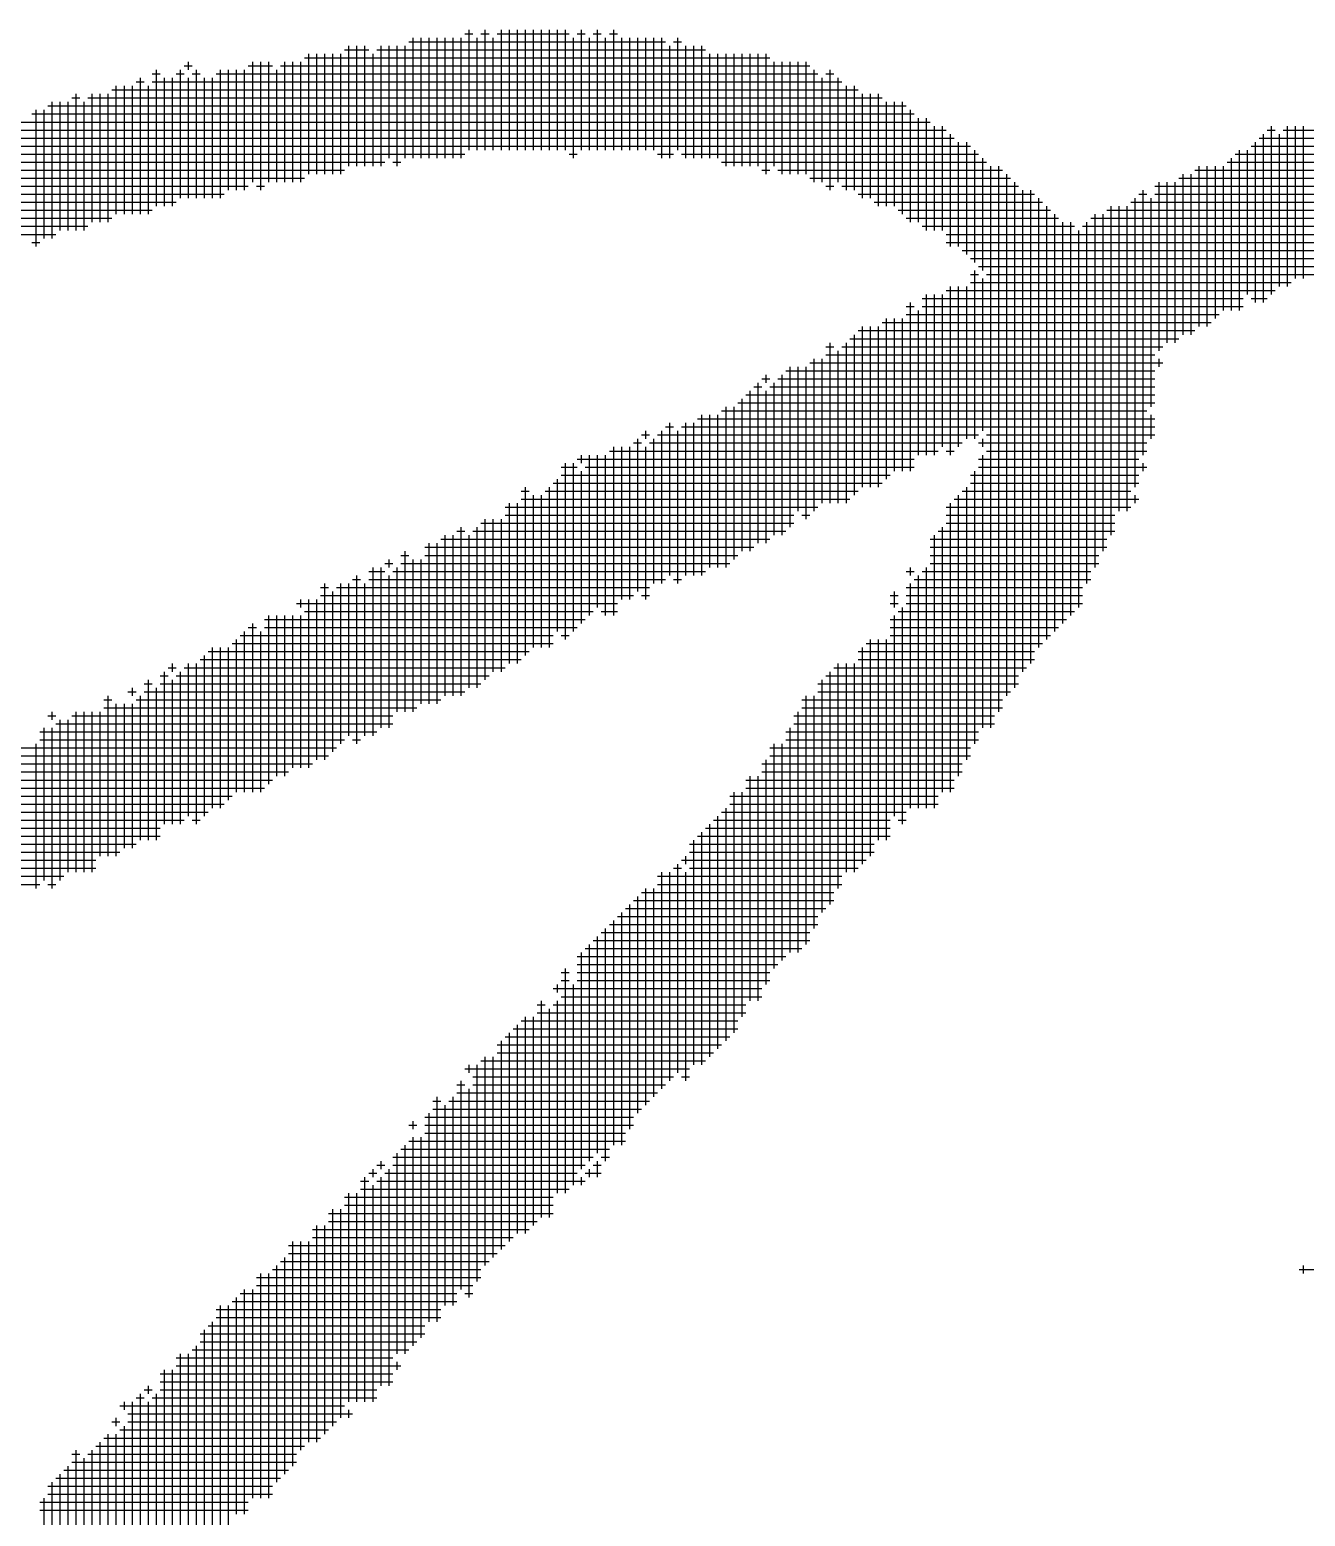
# Model space of a CAD drawing. Header units: feet. Extents: x 0 to 252300, y 0 to 178200.
# Drawn here: x 171236.9 to 171607.8, y 8897.1 to 9329.2 of the extents above; entities that cross this region are included whole.
import ezdxf

# ---------------------------------------------------------------- set-up
doc = ezdxf.new("R2010")
doc.units = ezdxf.units.FT
doc.header["$LTSCALE"] = 3000
doc.header["$MEASUREMENT"] = 0
doc.layers.add('CX-BORD-TEX2', color=7, linetype='CONTINUOUS')

msp = doc.modelspace()

# ---------------------------------------------------------------- linework, layer by layer
at = {"layer": 'CX-BORD-TEX2'}
for p, q in [((171348.26, 9326.89), (171348.26, 9291.9)), ((171350.59, 9326.89), (171350.59, 9291.9)), ((171352.92, 9326.89), (171352.92, 9291.9)), ((171355.25, 9326.89), (171355.25, 9291.9)), ((171357.59, 9326.89), (171357.59, 9291.9)), ((171359.92, 9326.89), (171359.92, 9291.9)), ((171362.25, 9326.89), (171362.25, 9291.9)), ((171363.42, 9328.05), (171365.75, 9328.05)), ((171364.59, 9329.22), (171364.59, 9294.23)), ((171366.92, 9326.89), (171366.92, 9294.23)), ((171368.08, 9328.05), (171370.42, 9328.05)), ((171369.25, 9329.22), (171369.25, 9294.23)), ((171371.58, 9326.89), (171371.58, 9294.23)), ((171372.75, 9328.05), (171393.75, 9328.05)), ((171373.92, 9329.22), (171373.92, 9294.23)), ((171376.25, 9329.22), (171376.25, 9294.23)), ((171378.58, 9329.22), (171378.58, 9294.23)), ((171380.92, 9329.22), (171380.92, 9294.23)), ((171383.25, 9329.22), (171383.25, 9294.23)), ((171385.58, 9329.22), (171385.58, 9294.23)), ((171387.91, 9329.22), (171387.91, 9294.23)), ((171390.25, 9329.22), (171390.25, 9294.23)), ((171392.58, 9329.22), (171392.58, 9294.23)), ((171394.91, 9326.89), (171394.91, 9291.9)), ((171396.08, 9328.05), (171398.41, 9328.05)), ((171397.24, 9329.22), (171397.24, 9294.23)), ((171399.58, 9326.89), (171399.58, 9294.23)), ((171400.74, 9328.05), (171403.08, 9328.05)), ((171401.91, 9329.22), (171401.91, 9294.23)), ((171404.24, 9326.89), (171404.24, 9294.23)), ((171405.41, 9328.05), (171407.74, 9328.05)), ((171406.58, 9329.22), (171406.58, 9294.23)), ((171408.91, 9326.89), (171408.91, 9294.23)), ((171411.24, 9326.89), (171411.24, 9294.23)), ((171413.57, 9326.89), (171413.57, 9294.23)), ((171415.91, 9326.89), (171415.91, 9294.23)), ((171418.24, 9326.89), (171418.24, 9294.23)), ((171420.57, 9326.89), (171420.57, 9291.9)), ((171425.24, 9326.89), (171425.24, 9294.23)), ((171317.93, 9322.22), (171317.93, 9287.23)), ((171320.26, 9322.22), (171320.26, 9287.23)), ((171322.6, 9322.22), (171322.6, 9287.23)), ((171324.93, 9322.22), (171324.93, 9287.23)), ((171327.26, 9322.22), (171327.26, 9287.23)), ((171328.43, 9323.39), (171335.43, 9323.39)), ((171329.59, 9324.56), (171329.59, 9289.56)), ((171331.93, 9324.56), (171331.93, 9289.56)), ((171334.26, 9324.56), (171334.26, 9289.56)), ((171336.59, 9322.22), (171336.59, 9289.56)), ((171337.76, 9323.39), (171433.4, 9323.39)), ((171338.92, 9324.56), (171338.92, 9289.56)), ((171341.26, 9324.56), (171341.26, 9291.9)), ((171343.59, 9324.56), (171343.59, 9289.56)), ((171345.92, 9324.56), (171345.92, 9291.9)), ((171347.09, 9325.72), (171421.74, 9325.72)), ((171422.91, 9324.56), (171422.91, 9291.9)), ((171424.07, 9325.72), (171426.4, 9325.72)), ((171427.57, 9324.56), (171427.57, 9291.9)), ((171429.9, 9324.56), (171429.9, 9291.9)), ((171432.24, 9324.56), (171432.24, 9291.9)), ((171434.57, 9322.22), (171434.57, 9291.9)), ((171436.9, 9322.22), (171436.9, 9291.9)), ((171439.24, 9322.22), (171439.24, 9289.56)), ((171441.57, 9322.22), (171441.57, 9289.56)), ((171443.9, 9322.22), (171443.9, 9289.56)), ((171446.23, 9322.22), (171446.23, 9289.56)), ((171448.57, 9322.22), (171448.57, 9289.56)), ((171450.9, 9322.22), (171450.9, 9287.23)), ((171273.61, 9317.56), (171273.61, 9277.9)), ((171280.6, 9317.56), (171280.6, 9280.23)), ((171281.77, 9318.72), (171284.1, 9318.72)), ((171282.94, 9319.89), (171282.94, 9317.56)), ((171285.27, 9317.56), (171285.27, 9280.23)), ((171292.27, 9317.56), (171292.27, 9280.23)), ((171294.6, 9317.56), (171294.6, 9282.57)), ((171296.93, 9317.56), (171296.93, 9282.57)), ((171299.27, 9317.56), (171299.27, 9282.57)), ((171300.43, 9318.72), (171307.43, 9318.72)), ((171301.6, 9319.89), (171301.6, 9284.9)), ((171303.93, 9319.89), (171303.93, 9282.57)), ((171306.27, 9319.89), (171306.27, 9284.9)), ((171308.6, 9317.56), (171308.6, 9284.9)), ((171309.76, 9318.72), (171463.73, 9318.72)), ((171310.93, 9319.89), (171310.93, 9284.9)), ((171313.26, 9319.89), (171313.26, 9284.9)), ((171315.6, 9319.89), (171315.6, 9284.9)), ((171316.76, 9321.06), (171452.07, 9321.06)), ((171453.23, 9319.89), (171453.23, 9289.56)), ((171455.56, 9319.89), (171455.56, 9287.23)), ((171457.9, 9319.89), (171457.9, 9287.23)), ((171460.23, 9319.89), (171460.23, 9287.23)), ((171462.56, 9319.89), (171462.56, 9287.23)), ((171464.9, 9317.56), (171464.9, 9284.9)), ((171469.56, 9317.56), (171469.56, 9282.57)), ((171261.94, 9312.89), (171261.94, 9275.57)), ((171264.28, 9312.89), (171264.28, 9275.57)), ((171266.61, 9312.89), (171266.61, 9275.57)), ((171267.77, 9314.06), (171270.11, 9314.06)), ((171268.94, 9315.22), (171268.94, 9275.57)), ((171271.27, 9312.89), (171271.27, 9275.57)), ((171272.44, 9316.39), (171274.77, 9316.39)), ((171272.44, 9314.06), (171473.06, 9314.06)), ((171275.94, 9315.22), (171275.94, 9277.9)), ((171278.27, 9315.22), (171278.27, 9277.9)), ((171279.44, 9316.39), (171281.77, 9316.39)), ((171282.94, 9315.22), (171282.94, 9280.23)), ((171284.1, 9316.39), (171286.44, 9316.39)), ((171287.6, 9315.22), (171287.6, 9280.23)), ((171289.94, 9315.22), (171289.94, 9280.23)), ((171291.1, 9316.39), (171466.06, 9316.39)), ((171467.23, 9315.22), (171467.23, 9284.9)), ((171468.4, 9316.39), (171470.73, 9316.39)), ((171471.89, 9315.22), (171471.89, 9284.9)), ((171474.23, 9312.89), (171474.23, 9282.57)), ((171476.56, 9312.89), (171476.56, 9282.57)), ((171249.11, 9309.39), (171251.44, 9309.39)), ((171250.28, 9310.56), (171250.28, 9270.9)), ((171253.78, 9309.39), (171484.72, 9309.39)), ((171254.94, 9310.56), (171254.94, 9273.23)), ((171257.28, 9310.56), (171257.28, 9273.23)), ((171259.61, 9310.56), (171259.61, 9273.23)), ((171260.78, 9311.73), (171477.73, 9311.73)), ((171478.89, 9310.56), (171478.89, 9280.23)), ((171481.23, 9310.56), (171481.23, 9280.23)), ((171483.56, 9310.56), (171483.56, 9277.9)), ((171237.45, 9304.73), (171494.06, 9304.73)), ((171238.61, 9305.89), (171238.61, 9266.24)), ((171240.95, 9305.89), (171240.95, 9268.57)), ((171242.11, 9307.06), (171491.72, 9307.06)), ((171243.28, 9308.23), (171243.28, 9268.57)), ((171245.61, 9308.23), (171245.61, 9270.9)), ((171247.95, 9308.23), (171247.95, 9270.9)), ((171252.61, 9308.23), (171252.61, 9270.9)), ((171485.89, 9308.23), (171485.89, 9277.9)), ((171488.22, 9308.23), (171488.22, 9277.9)), ((171490.56, 9308.23), (171490.56, 9275.57)), ((171492.89, 9305.89), (171492.89, 9273.23)), ((171221.12, 9300.06), (171503.39, 9300.06)), ((171228.12, 9302.39), (171498.72, 9302.39)), ((171495.22, 9303.56), (171495.22, 9273.23)), ((171497.56, 9303.56), (171497.56, 9270.9)), ((171499.89, 9301.23), (171499.89, 9270.9)), ((171502.22, 9301.23), (171502.22, 9270.9)), ((171596.7, 9300.06), (171599.03, 9300.06)), ((171597.87, 9301.23), (171597.87, 9252.24)), ((171601.36, 9300.06), (171694.68, 9300.06)), ((171602.53, 9301.23), (171602.53, 9254.57)), ((171604.86, 9301.23), (171604.86, 9256.9)), ((171607.2, 9301.23), (171607.2, 9256.9)), ((171209.45, 9297.73), (171505.72, 9297.73)), ((171504.55, 9298.89), (171504.55, 9266.24)), ((171506.89, 9296.56), (171506.89, 9266.24)), ((171509.22, 9296.56), (171509.22, 9263.9)), ((171593.2, 9296.56), (171593.2, 9249.91)), ((171594.37, 9297.73), (171690.01, 9297.73)), ((171595.53, 9298.89), (171595.53, 9249.91)), ((171600.2, 9298.89), (171600.2, 9254.57)), ((171190.79, 9293.06), (171363.42, 9293.06)), ((171204.79, 9295.4), (171510.39, 9295.4)), ((171393.75, 9293.06), (171396.08, 9293.06)), ((171419.41, 9293.06), (171424.07, 9293.06)), ((171426.4, 9293.06), (171512.72, 9293.06)), ((171511.55, 9294.23), (171511.55, 9261.57)), ((171513.88, 9291.9), (171513.88, 9259.24)), ((171586.2, 9291.9), (171586.2, 9247.57)), ((171587.37, 9293.06), (171680.68, 9293.06)), ((171588.53, 9294.23), (171588.53, 9247.57)), ((171590.87, 9294.23), (171590.87, 9252.24)), ((171592.03, 9295.4), (171685.35, 9295.4)), ((171179.13, 9288.4), (171328.43, 9288.4)), ((171186.13, 9290.73), (171340.09, 9290.73)), ((171342.42, 9290.73), (171344.76, 9290.73)), ((171438.07, 9290.73), (171515.05, 9290.73)), ((171449.73, 9288.4), (171452.07, 9288.4)), ((171454.4, 9288.4), (171519.72, 9288.4)), ((171516.22, 9289.56), (171516.22, 9126.27)), ((171518.55, 9289.56), (171518.55, 9130.93)), ((171520.88, 9287.23), (171520.88, 9135.6)), ((171572.2, 9287.23), (171572.2, 9240.57)), ((171574.54, 9287.23), (171574.54, 9240.57)), ((171575.7, 9288.4), (171671.35, 9288.4)), ((171576.87, 9289.56), (171576.87, 9242.91)), ((171579.2, 9289.56), (171579.2, 9242.91)), ((171581.54, 9289.56), (171581.54, 9245.24)), ((171583.87, 9289.56), (171583.87, 9247.57)), ((171585.04, 9290.73), (171678.35, 9290.73)), ((171165.13, 9283.73), (171300.43, 9283.73)), ((171172.13, 9286.06), (171316.76, 9286.06)), ((171302.77, 9283.73), (171305.1, 9283.73)), ((171463.73, 9286.06), (171522.05, 9286.06)), ((171468.4, 9283.73), (171470.73, 9283.73)), ((171473.06, 9283.73), (171524.38, 9283.73)), ((171523.22, 9284.9), (171523.22, 9137.93)), ((171564.04, 9283.73), (171662.02, 9283.73)), ((171565.21, 9284.9), (171565.21, 9235.91)), ((171567.54, 9284.9), (171567.54, 9238.24)), ((171569.87, 9284.9), (171569.87, 9238.24)), ((171571.04, 9286.06), (171669.02, 9286.06)), ((171151.13, 9279.07), (171279.44, 9279.07)), ((171160.47, 9281.4), (171293.44, 9281.4)), ((171477.73, 9281.4), (171529.05, 9281.4)), ((171482.39, 9279.07), (171531.38, 9279.07)), ((171525.55, 9282.57), (171525.55, 9142.6)), ((171527.88, 9282.57), (171527.88, 9144.93)), ((171530.21, 9280.23), (171530.21, 9149.6)), ((171557.04, 9279.07), (171650.35, 9279.07)), ((171558.21, 9280.23), (171558.21, 9196.25)), ((171559.37, 9281.4), (171561.71, 9281.4)), ((171560.54, 9282.57), (171560.54, 9205.58)), ((171562.87, 9280.23), (171562.87, 9219.58)), ((171564.04, 9281.4), (171657.35, 9281.4)), ((171134.8, 9274.4), (171260.78, 9274.4)), ((171144.14, 9276.73), (171272.44, 9276.73)), ((171489.39, 9276.73), (171533.71, 9276.73)), ((171491.72, 9274.4), (171536.05, 9274.4)), ((171532.55, 9277.9), (171532.55, 9151.93)), ((171534.88, 9275.57), (171534.88, 9154.26)), ((171545.38, 9274.4), (171641.02, 9274.4)), ((171546.54, 9275.57), (171546.54, 9172.92)), ((171548.88, 9275.57), (171548.88, 9177.59)), ((171550.04, 9276.73), (171643.36, 9276.73)), ((171551.21, 9277.9), (171551.21, 9182.25)), ((171553.54, 9277.9), (171553.54, 9189.25)), ((171555.88, 9277.9), (171555.88, 9189.25)), ((171125.47, 9269.73), (171244.45, 9269.73)), ((171132.47, 9272.07), (171253.78, 9272.07)), ((171496.39, 9272.07), (171540.71, 9272.07)), ((171503.39, 9269.73), (171629.36, 9269.73)), ((171537.21, 9273.23), (171537.21, 9156.59)), ((171539.55, 9273.23), (171539.55, 9158.93)), ((171541.88, 9270.9), (171541.88, 9161.26)), ((171543.04, 9272.07), (171634.02, 9272.07)), ((171544.21, 9273.23), (171544.21, 9168.26)), ((171237.45, 9267.4), (171239.78, 9267.4)), ((171503.39, 9267.4), (171627.03, 9267.4)), ((171508.05, 9265.07), (171622.36, 9265.07)), ((171510.39, 9262.74), (171617.69, 9262.74)), ((171510.39, 9258.07), (171512.72, 9258.07)), ((171511.55, 9259.24), (171511.55, 9210.25)), ((171512.72, 9260.4), (171613.03, 9260.4)), ((171513.88, 9256.9), (171513.88, 9212.58)), ((171515.05, 9258.07), (171610.7, 9258.07)), ((171503.39, 9253.41), (171599.03, 9253.41)), ((171504.55, 9254.57), (171504.55, 9205.58)), ((171506.89, 9254.57), (171506.89, 9207.92)), ((171509.22, 9254.57), (171509.22, 9210.25)), ((171510.39, 9255.74), (171603.7, 9255.74)), ((171491.72, 9248.74), (171494.06, 9248.74)), ((171492.89, 9249.91), (171492.89, 9200.92)), ((171496.39, 9251.07), (171589.7, 9251.07)), ((171496.39, 9248.74), (171589.7, 9248.74)), ((171497.56, 9252.24), (171497.56, 9205.58)), ((171499.89, 9252.24), (171499.89, 9205.58)), ((171502.22, 9252.24), (171502.22, 9207.92)), ((171592.03, 9251.07), (171596.7, 9251.07)), ((171484.72, 9244.07), (171580.37, 9244.07)), ((171485.89, 9245.24), (171485.89, 9198.58)), ((171488.22, 9245.24), (171488.22, 9200.92)), ((171490.56, 9245.24), (171490.56, 9200.92)), ((171491.72, 9246.41), (171582.7, 9246.41)), ((171495.22, 9247.57), (171495.22, 9205.58)), ((171475.39, 9239.41), (171571.04, 9239.41)), ((171476.56, 9240.57), (171476.56, 9193.92)), ((171477.73, 9241.74), (171575.7, 9241.74)), ((171478.89, 9242.91), (171478.89, 9196.25)), ((171481.23, 9242.91), (171481.23, 9196.25)), ((171483.56, 9242.91), (171483.56, 9196.25)), ((171468.4, 9237.08), (171470.73, 9237.08)), ((171469.56, 9238.24), (171469.56, 9191.59)), ((171471.89, 9235.91), (171471.89, 9191.59)), ((171473.06, 9237.08), (171566.37, 9237.08)), ((171474.23, 9238.24), (171474.23, 9191.59)), ((171457.9, 9231.24), (171457.9, 9184.59)), ((171460.23, 9231.24), (171460.23, 9189.25)), ((171462.56, 9231.24), (171462.56, 9186.92)), ((171463.73, 9232.41), (171566.37, 9232.41)), ((171464.9, 9233.58), (171464.9, 9189.25)), ((171467.23, 9233.58), (171467.23, 9191.59)), ((171468.4, 9234.74), (171564.04, 9234.74)), ((171565.21, 9233.58), (171565.21, 9231.24)), ((171448.57, 9226.58), (171448.57, 9179.92)), ((171449.73, 9227.74), (171452.07, 9227.74)), ((171450.9, 9228.91), (171450.9, 9226.58)), ((171453.23, 9226.58), (171453.23, 9182.25)), ((171454.4, 9227.74), (171564.04, 9227.74)), ((171455.56, 9228.91), (171455.56, 9182.25)), ((171456.73, 9230.08), (171564.04, 9230.08)), ((171445.07, 9223.08), (171564.04, 9223.08)), ((171446.23, 9224.25), (171446.23, 9177.59)), ((171447.4, 9225.41), (171449.73, 9225.41)), ((171450.9, 9224.25), (171450.9, 9179.92)), ((171452.07, 9225.41), (171564.04, 9225.41)), ((171438.07, 9218.41), (171561.71, 9218.41)), ((171439.24, 9219.58), (171439.24, 9172.92)), ((171441.57, 9219.58), (171441.57, 9175.26)), ((171442.73, 9220.75), (171564.04, 9220.75)), ((171443.9, 9221.91), (171443.9, 9177.59)), ((171421.74, 9213.75), (171424.07, 9213.75)), ((171422.91, 9214.91), (171422.91, 9170.59)), ((171426.4, 9213.75), (171564.04, 9213.75)), ((171427.57, 9214.91), (171427.57, 9170.59)), ((171429.9, 9214.91), (171429.9, 9170.59)), ((171431.07, 9216.08), (171564.04, 9216.08)), ((171432.24, 9217.25), (171432.24, 9170.59)), ((171434.57, 9217.25), (171434.57, 9172.92)), ((171436.9, 9217.25), (171436.9, 9172.92)), ((171562.87, 9217.25), (171562.87, 9210.25)), ((171413.57, 9210.25), (171413.57, 9165.93)), ((171414.74, 9211.41), (171417.07, 9211.41)), ((171415.91, 9212.58), (171415.91, 9210.25)), ((171418.24, 9210.25), (171418.24, 9168.26)), ((171419.41, 9211.41), (171512.72, 9211.41)), ((171420.57, 9212.58), (171420.57, 9168.26)), ((171425.24, 9212.58), (171425.24, 9168.26)), ((171513.88, 9210.25), (171513.88, 9207.92)), ((171515.05, 9211.41), (171564.04, 9211.41)), ((171397.24, 9205.58), (171397.24, 9203.25)), ((171399.58, 9205.58), (171399.58, 9158.93)), ((171401.91, 9205.58), (171401.91, 9161.26)), ((171404.24, 9205.58), (171404.24, 9158.93)), ((171405.41, 9206.75), (171501.05, 9206.75)), ((171406.58, 9207.92), (171406.58, 9158.93)), ((171408.91, 9207.92), (171408.91, 9163.59)), ((171411.24, 9207.92), (171411.24, 9163.59)), ((171412.41, 9209.08), (171414.74, 9209.08)), ((171415.91, 9207.92), (171415.91, 9163.59)), ((171417.07, 9209.08), (171508.05, 9209.08)), ((171503.39, 9206.75), (171505.72, 9206.75)), ((171512.72, 9209.08), (171561.71, 9209.08)), ((171513.88, 9205.58), (171513.88, 9126.27)), ((171515.05, 9206.75), (171561.71, 9206.75)), ((171391.41, 9202.08), (171396.08, 9202.08)), ((171392.58, 9203.25), (171392.58, 9151.93)), ((171394.91, 9203.25), (171394.91, 9154.26)), ((171396.08, 9204.42), (171494.06, 9204.42)), ((171397.24, 9200.92), (171397.24, 9156.59)), ((171398.41, 9202.08), (171494.06, 9202.08)), ((171511.55, 9200.92), (171511.55, 9121.6)), ((171512.72, 9204.42), (171559.37, 9204.42)), ((171512.72, 9202.08), (171561.71, 9202.08)), ((171560.54, 9203.25), (171560.54, 9200.92)), ((171380.92, 9196.25), (171380.92, 9147.26)), ((171387.91, 9196.25), (171387.91, 9149.6)), ((171389.08, 9197.42), (171484.72, 9197.42)), ((171390.25, 9198.58), (171390.25, 9154.26)), ((171391.41, 9199.75), (171487.06, 9199.75)), ((171509.22, 9196.25), (171509.22, 9116.94)), ((171510.39, 9199.75), (171559.37, 9199.75)), ((171510.39, 9197.42), (171559.37, 9197.42)), ((171379.75, 9195.09), (171382.08, 9195.09)), ((171379.75, 9192.75), (171475.39, 9192.75)), ((171383.25, 9193.92), (171383.25, 9149.6)), ((171385.58, 9193.92), (171385.58, 9149.6)), ((171386.75, 9195.09), (171477.73, 9195.09)), ((171505.72, 9192.75), (171559.37, 9192.75)), ((171506.89, 9193.92), (171506.89, 9112.27)), ((171508.05, 9195.09), (171557.04, 9195.09)), ((171558.21, 9193.92), (171558.21, 9191.59)), ((171375.08, 9190.42), (171466.06, 9190.42)), ((171375.08, 9188.09), (171459.06, 9188.09)), ((171376.25, 9191.59), (171376.25, 9144.93)), ((171378.58, 9191.59), (171378.58, 9144.93)), ((171461.4, 9188.09), (171463.73, 9188.09)), ((171503.39, 9190.42), (171557.04, 9190.42)), ((171503.39, 9188.09), (171552.38, 9188.09)), ((171504.55, 9191.59), (171504.55, 9107.61)), ((171361.09, 9183.42), (171363.42, 9183.42)), ((171362.25, 9184.59), (171362.25, 9135.6)), ((171365.75, 9183.42), (171456.73, 9183.42)), ((171366.92, 9184.59), (171366.92, 9137.93)), ((171368.08, 9185.75), (171459.06, 9185.75)), ((171369.25, 9186.92), (171369.25, 9140.26)), ((171371.58, 9186.92), (171371.58, 9142.6)), ((171373.92, 9186.92), (171373.92, 9142.6)), ((171501.05, 9183.42), (171552.38, 9183.42)), ((171502.22, 9184.59), (171502.22, 9107.61)), ((171503.39, 9185.75), (171552.38, 9185.75)), ((171352.92, 9179.92), (171352.92, 9133.27)), ((171355.25, 9179.92), (171355.25, 9133.27)), ((171356.42, 9181.09), (171452.07, 9181.09)), ((171357.59, 9182.25), (171357.59, 9135.6)), ((171359.92, 9182.25), (171359.92, 9135.6)), ((171364.59, 9182.25), (171364.59, 9137.93)), ((171498.72, 9181.09), (171550.04, 9181.09)), ((171499.89, 9182.25), (171499.89, 9102.94)), ((171341.26, 9175.26), (171341.26, 9172.92)), ((171344.76, 9176.42), (171347.09, 9176.42)), ((171345.92, 9177.59), (171345.92, 9130.93)), ((171348.26, 9175.26), (171348.26, 9130.93)), ((171350.59, 9175.26), (171350.59, 9133.27)), ((171351.76, 9178.76), (171447.4, 9178.76)), ((171351.76, 9176.42), (171442.73, 9176.42)), ((171498.72, 9178.76), (171550.04, 9178.76)), ((171498.72, 9176.42), (171547.71, 9176.42)), ((171331.93, 9170.59), (171331.93, 9121.6)), ((171335.43, 9171.76), (171340.09, 9171.76)), ((171336.59, 9172.92), (171336.59, 9123.93)), ((171338.92, 9172.92), (171338.92, 9126.27)), ((171340.09, 9174.09), (171342.42, 9174.09)), ((171341.26, 9170.59), (171341.26, 9126.27)), ((171342.42, 9171.76), (171433.4, 9171.76)), ((171343.59, 9172.92), (171343.59, 9130.93)), ((171344.76, 9174.09), (171440.4, 9174.09)), ((171491.72, 9171.76), (171494.06, 9171.76)), ((171492.89, 9172.92), (171492.89, 9170.59)), ((171495.22, 9170.59), (171495.22, 9102.94)), ((171496.39, 9171.76), (171545.38, 9171.76)), ((171497.56, 9172.92), (171497.56, 9102.94)), ((171498.72, 9174.09), (171547.71, 9174.09)), ((171321.43, 9167.09), (171323.76, 9167.09)), ((171322.6, 9168.26), (171322.6, 9116.94)), ((171326.09, 9167.09), (171417.07, 9167.09)), ((171327.26, 9168.26), (171327.26, 9121.6)), ((171329.59, 9168.26), (171329.59, 9123.93)), ((171330.76, 9169.42), (171333.09, 9169.42)), ((171334.26, 9168.26), (171334.26, 9123.93)), ((171335.43, 9169.42), (171421.74, 9169.42)), ((171424.07, 9169.42), (171426.4, 9169.42)), ((171491.72, 9167.09), (171543.04, 9167.09)), ((171492.89, 9168.26), (171492.89, 9102.94)), ((171494.06, 9169.42), (171545.38, 9169.42)), ((171314.43, 9162.43), (171407.74, 9162.43)), ((171315.6, 9163.59), (171315.6, 9161.26)), ((171317.93, 9163.59), (171317.93, 9114.6)), ((171320.26, 9163.59), (171320.26, 9116.94)), ((171321.43, 9164.76), (171412.41, 9164.76)), ((171324.93, 9165.93), (171324.93, 9119.27)), ((171414.74, 9164.76), (171417.07, 9164.76)), ((171487.06, 9164.76), (171489.39, 9164.76)), ((171487.06, 9162.43), (171489.39, 9162.43)), ((171488.22, 9165.93), (171488.22, 9161.26)), ((171491.72, 9164.76), (171543.04, 9164.76)), ((171491.72, 9162.43), (171543.04, 9162.43)), ((171305.1, 9157.76), (171398.41, 9157.76)), ((171306.27, 9158.93), (171306.27, 9109.94)), ((171308.6, 9158.93), (171308.6, 9112.27)), ((171310.93, 9158.93), (171310.93, 9112.27)), ((171313.26, 9158.93), (171313.26, 9114.6)), ((171315.6, 9158.93), (171315.6, 9114.6)), ((171316.76, 9160.09), (171400.74, 9160.09)), ((171403.08, 9160.09), (171407.74, 9160.09)), ((171487.06, 9157.76), (171538.38, 9157.76)), ((171488.22, 9158.93), (171488.22, 9100.61)), ((171489.39, 9160.09), (171540.71, 9160.09)), ((171490.56, 9161.26), (171490.56, 9098.27)), ((171298.1, 9153.09), (171389.08, 9153.09)), ((171299.27, 9154.26), (171299.27, 9107.61)), ((171300.43, 9155.43), (171302.77, 9155.43)), ((171301.6, 9156.59), (171301.6, 9107.61)), ((171303.93, 9154.26), (171303.93, 9107.61)), ((171305.1, 9155.43), (171396.08, 9155.43)), ((171391.41, 9153.09), (171393.75, 9153.09)), ((171487.06, 9155.43), (171536.05, 9155.43)), ((171487.06, 9153.09), (171533.71, 9153.09)), ((171289.94, 9149.6), (171289.94, 9102.94)), ((171292.27, 9149.6), (171292.27, 9102.94)), ((171294.6, 9149.6), (171294.6, 9105.27)), ((171295.77, 9150.76), (171389.08, 9150.76)), ((171296.93, 9151.93), (171296.93, 9107.61)), ((171478.89, 9149.6), (171478.89, 9086.61)), ((171480.06, 9150.76), (171531.38, 9150.76)), ((171481.23, 9151.93), (171481.23, 9088.94)), ((171483.56, 9151.93), (171483.56, 9093.61)), ((171485.89, 9151.93), (171485.89, 9093.61)), ((171278.27, 9144.93), (171278.27, 9142.6)), ((171282.94, 9144.93), (171282.94, 9100.61)), ((171285.27, 9144.93), (171285.27, 9098.27)), ((171286.44, 9146.1), (171379.75, 9146.1)), ((171287.6, 9147.26), (171287.6, 9100.61)), ((171288.77, 9148.43), (171382.08, 9148.43)), ((171471.89, 9144.93), (171471.89, 9079.61)), ((171474.23, 9144.93), (171474.23, 9084.28)), ((171476.56, 9144.93), (171476.56, 9084.28)), ((171477.73, 9148.43), (171529.05, 9148.43)), ((171477.73, 9146.1), (171529.05, 9146.1)), ((171271.27, 9140.26), (171271.27, 9093.61)), ((171274.77, 9141.43), (171277.11, 9141.43)), ((171275.94, 9142.6), (171275.94, 9098.27)), ((171277.11, 9143.76), (171279.44, 9143.76)), ((171278.27, 9140.26), (171278.27, 9098.27)), ((171279.44, 9141.43), (171370.42, 9141.43)), ((171280.6, 9142.6), (171280.6, 9098.27)), ((171281.77, 9143.76), (171375.08, 9143.76)), ((171467.23, 9140.26), (171467.23, 9072.61)), ((171468.4, 9141.43), (171524.38, 9141.43)), ((171469.56, 9142.6), (171469.56, 9074.95)), ((171470.73, 9143.76), (171526.72, 9143.76)), ((171265.44, 9136.77), (171267.77, 9136.77)), ((171266.61, 9137.93), (171266.61, 9135.6)), ((171270.11, 9139.1), (171272.44, 9139.1)), ((171270.11, 9136.77), (171363.42, 9136.77)), ((171273.61, 9137.93), (171273.61, 9093.61)), ((171274.77, 9139.1), (171368.08, 9139.1)), ((171466.06, 9139.1), (171524.38, 9139.1)), ((171466.06, 9136.77), (171522.05, 9136.77)), ((171258.44, 9134.43), (171260.78, 9134.43)), ((171258.44, 9132.1), (171349.42, 9132.1)), ((171259.61, 9135.6), (171259.61, 9088.94)), ((171261.94, 9133.27), (171261.94, 9088.94)), ((171264.28, 9133.27), (171264.28, 9091.28)), ((171266.61, 9133.27), (171266.61, 9091.28)), ((171267.77, 9134.43), (171356.42, 9134.43)), ((171268.94, 9135.6), (171268.94, 9093.61)), ((171461.4, 9134.43), (171519.72, 9134.43)), ((171461.4, 9132.1), (171519.72, 9132.1)), ((171462.56, 9135.6), (171462.56, 9063.28)), ((171464.9, 9135.6), (171464.9, 9067.95)), ((171242.11, 9129.77), (171244.45, 9129.77)), ((171243.28, 9130.93), (171243.28, 9128.6)), ((171244.45, 9127.43), (171342.42, 9127.43)), ((171245.61, 9128.6), (171245.61, 9081.94)), ((171247.95, 9128.6), (171247.95, 9084.28)), ((171249.11, 9129.77), (171342.42, 9129.77)), ((171250.28, 9130.93), (171250.28, 9084.28)), ((171252.61, 9130.93), (171252.61, 9084.28)), ((171254.94, 9130.93), (171254.94, 9084.28)), ((171257.28, 9130.93), (171257.28, 9088.94)), ((171459.06, 9129.77), (171517.38, 9129.77)), ((171459.06, 9127.43), (171517.38, 9127.43)), ((171460.23, 9130.93), (171460.23, 9060.95)), ((171239.78, 9125.1), (171337.76, 9125.1)), ((171239.78, 9122.77), (171328.43, 9122.77)), ((171240.95, 9126.27), (171240.95, 9081.94)), ((171243.28, 9126.27), (171243.28, 9079.61)), ((171330.76, 9122.77), (171333.09, 9122.77)), ((171456.73, 9125.1), (171512.72, 9125.1)), ((171456.73, 9122.77), (171512.72, 9122.77)), ((171457.9, 9126.27), (171457.9, 9060.95)), ((171228.12, 9120.44), (171326.09, 9120.44)), ((171238.61, 9121.6), (171238.61, 9079.61)), ((171452.07, 9120.44), (171510.39, 9120.44)), ((171453.23, 9121.6), (171453.23, 9056.28)), ((171455.56, 9121.6), (171455.56, 9058.62)), ((171218.79, 9115.77), (171319.1, 9115.77)), ((171225.78, 9118.1), (171323.76, 9118.1)), ((171449.73, 9115.77), (171508.05, 9115.77)), ((171450.9, 9116.94), (171450.9, 9051.62)), ((171452.07, 9118.1), (171510.39, 9118.1)), ((171209.45, 9111.1), (171307.43, 9111.1)), ((171218.79, 9113.44), (171312.1, 9113.44)), ((171445.07, 9111.1), (171505.72, 9111.1)), ((171446.23, 9112.27), (171446.23, 9046.95)), ((171448.57, 9112.27), (171448.57, 9046.95)), ((171449.73, 9113.44), (171508.05, 9113.44)), ((171200.12, 9106.44), (171295.77, 9106.44)), ((171207.12, 9108.77), (171305.1, 9108.77)), ((171440.4, 9106.44), (171501.05, 9106.44)), ((171441.57, 9107.61), (171441.57, 9037.62)), ((171443.9, 9107.61), (171443.9, 9042.29)), ((171445.07, 9108.77), (171505.72, 9108.77)), ((171188.46, 9101.77), (171288.77, 9101.77)), ((171195.46, 9104.11), (171293.44, 9104.11)), ((171438.07, 9101.77), (171491.72, 9101.77)), ((171439.24, 9102.94), (171439.24, 9035.29)), ((171440.4, 9104.11), (171501.05, 9104.11)), ((171186.13, 9097.11), (171274.77, 9097.11)), ((171188.46, 9099.44), (171281.77, 9099.44)), ((171284.1, 9099.44), (171286.44, 9099.44)), ((171433.4, 9097.11), (171487.06, 9097.11)), ((171434.57, 9098.27), (171434.57, 9030.62)), ((171435.74, 9099.44), (171487.06, 9099.44)), ((171436.9, 9100.61), (171436.9, 9032.96)), ((171489.39, 9099.44), (171491.72, 9099.44)), ((171176.8, 9094.77), (171274.77, 9094.77)), ((171429.9, 9093.61), (171429.9, 9028.29)), ((171431.07, 9094.77), (171487.06, 9094.77)), ((171432.24, 9095.94), (171432.24, 9028.29)), ((171172.13, 9090.11), (171263.11, 9090.11)), ((171174.46, 9092.44), (171267.77, 9092.44)), ((171427.57, 9088.94), (171427.57, 9086.61)), ((171428.74, 9092.44), (171482.39, 9092.44)), ((171428.74, 9090.11), (171482.39, 9090.11)), ((171160.47, 9085.44), (171256.11, 9085.44)), ((171162.8, 9087.78), (171256.11, 9087.78)), ((171420.57, 9084.28), (171420.57, 9021.29)), ((171422.91, 9084.28), (171422.91, 9023.62)), ((171424.07, 9085.44), (171426.4, 9085.44)), ((171425.24, 9086.61), (171425.24, 9025.96)), ((171426.4, 9087.78), (171480.06, 9087.78)), ((171427.57, 9084.28), (171427.57, 9023.62)), ((171428.74, 9085.44), (171477.73, 9085.44)), ((171155.8, 9080.78), (171239.78, 9080.78)), ((171160.47, 9083.11), (171246.78, 9083.11)), ((171242.11, 9080.78), (171244.45, 9080.78)), ((171415.91, 9079.61), (171415.91, 9016.63)), ((171418.24, 9079.61), (171418.24, 9018.96)), ((171419.41, 9083.11), (171473.06, 9083.11)), ((171419.41, 9080.78), (171473.06, 9080.78)), ((171412.41, 9076.11), (171470.73, 9076.11)), ((171413.57, 9077.28), (171413.57, 9014.29)), ((171414.74, 9078.45), (171470.73, 9078.45)), ((171407.74, 9071.45), (171466.06, 9071.45)), ((171408.91, 9072.61), (171408.91, 9004.96)), ((171410.08, 9073.78), (171468.4, 9073.78)), ((171411.24, 9074.95), (171411.24, 9009.63)), ((171403.08, 9066.78), (171463.73, 9066.78)), ((171404.24, 9067.95), (171404.24, 9000.3)), ((171405.41, 9069.11), (171466.06, 9069.11)), ((171406.58, 9070.28), (171406.58, 9004.96)), ((171399.58, 9063.28), (171399.58, 9000.3)), ((171400.74, 9064.45), (171463.73, 9064.45)), ((171401.91, 9065.61), (171401.91, 9002.63)), ((171396.08, 9059.78), (171456.73, 9059.78)), ((171397.24, 9060.95), (171397.24, 8997.96)), ((171398.41, 9062.12), (171461.4, 9062.12)), ((171391.41, 9055.12), (171393.75, 9055.12)), ((171392.58, 9056.28), (171392.58, 8990.97)), ((171396.08, 9057.45), (171454.4, 9057.45)), ((171396.08, 9055.12), (171452.07, 9055.12)), ((171389.08, 9050.45), (171449.73, 9050.45)), ((171390.25, 9051.62), (171390.25, 9049.29)), ((171391.41, 9052.78), (171393.75, 9052.78)), ((171394.91, 9051.62), (171394.91, 8993.3)), ((171396.08, 9052.78), (171452.07, 9052.78)), ((171384.41, 9045.79), (171386.75, 9045.79)), ((171385.58, 9046.95), (171385.58, 8983.97)), ((171389.08, 9045.79), (171445.07, 9045.79)), ((171390.25, 9046.95), (171390.25, 8990.97)), ((171391.41, 9048.12), (171449.73, 9048.12)), ((171379.75, 9041.12), (171442.73, 9041.12)), ((171380.92, 9042.29), (171380.92, 8979.3)), ((171383.25, 9042.29), (171383.25, 8981.63)), ((171384.41, 9043.45), (171445.07, 9043.45)), ((171387.91, 9044.62), (171387.91, 8983.97)), ((171375.08, 9036.45), (171440.4, 9036.45)), ((171376.25, 9037.62), (171376.25, 8976.97)), ((171377.42, 9038.79), (171442.73, 9038.79)), ((171378.58, 9039.95), (171378.58, 8979.3)), ((171372.75, 9034.12), (171438.07, 9034.12)), ((171373.92, 9035.29), (171373.92, 8974.64)), ((171364.59, 9028.29), (171364.59, 9025.96)), ((171366.92, 9028.29), (171366.92, 8965.3)), ((171368.08, 9029.46), (171433.4, 9029.46)), ((171369.25, 9030.62), (171369.25, 8969.97)), ((171371.58, 9030.62), (171371.58, 8972.3)), ((171372.75, 9031.79), (171435.74, 9031.79)), ((171362.25, 9023.62), (171362.25, 8962.97)), ((171363.42, 9027.12), (171428.74, 9027.12)), ((171365.75, 9024.79), (171424.07, 9024.79)), ((171426.4, 9024.79), (171428.74, 9024.79)), ((171361.09, 9022.46), (171363.42, 9022.46)), ((171361.09, 9020.13), (171419.41, 9020.13)), ((171364.59, 9021.29), (171364.59, 8960.64)), ((171365.75, 9022.46), (171421.74, 9022.46)), ((171354.09, 9017.79), (171356.42, 9017.79)), ((171354.09, 9015.46), (171414.74, 9015.46)), ((171355.25, 9018.96), (171355.25, 8953.64)), ((171357.59, 9016.63), (171357.59, 8958.31)), ((171358.75, 9017.79), (171417.07, 9017.79)), ((171359.92, 9018.96), (171359.92, 8958.31)), ((171347.09, 9010.79), (171349.42, 9010.79)), ((171348.26, 9011.96), (171348.26, 9009.63)), ((171351.76, 9013.13), (171412.41, 9013.13)), ((171351.76, 9010.79), (171412.41, 9010.79)), ((171352.92, 9014.29), (171352.92, 8953.64)), ((171347.09, 9006.13), (171410.08, 9006.13)), ((171348.26, 9007.29), (171348.26, 8946.64)), ((171350.59, 9007.29), (171350.59, 8948.97)), ((171351.76, 9008.46), (171410.08, 9008.46)), ((171343.59, 9002.63), (171343.59, 8944.31)), ((171344.76, 9003.8), (171405.41, 9003.8)), ((171345.92, 9004.96), (171345.92, 8944.31)), ((171336.59, 8997.96), (171336.59, 8995.63)), ((171337.76, 8999.13), (171340.09, 8999.13)), ((171338.92, 9000.3), (171338.92, 8997.96)), ((171341.26, 8997.96), (171341.26, 8934.98)), ((171342.42, 9001.46), (171400.74, 9001.46)), ((171342.42, 8999.13), (171398.41, 8999.13)), ((171399.58, 8997.96), (171399.58, 8995.63)), ((171400.74, 8999.13), (171403.08, 8999.13)), ((171401.91, 9000.3), (171401.91, 8995.63)), ((171403.08, 9001.46), (171405.41, 9001.46)), ((171333.09, 8994.46), (171335.43, 8994.46)), ((171334.26, 8995.63), (171334.26, 8930.31)), ((171335.43, 8996.8), (171337.76, 8996.8)), ((171336.59, 8993.3), (171336.59, 8930.31)), ((171337.76, 8994.46), (171398.41, 8994.46)), ((171338.92, 8995.63), (171338.92, 8934.98)), ((171340.09, 8996.8), (171396.08, 8996.8)), ((171397.24, 8995.63), (171397.24, 8993.3)), ((171398.41, 8996.8), (171403.08, 8996.8)), ((171328.43, 8989.8), (171389.08, 8989.8)), ((171329.59, 8990.97), (171329.59, 8930.31)), ((171331.93, 8990.97), (171331.93, 8930.31)), ((171333.09, 8992.13), (171393.75, 8992.13)), ((171323.76, 8985.13), (171389.08, 8985.13)), ((171324.93, 8986.3), (171324.93, 8923.31)), ((171327.26, 8986.3), (171327.26, 8925.65)), ((171328.43, 8987.47), (171389.08, 8987.47)), ((171319.1, 8980.47), (171382.08, 8980.47)), ((171320.26, 8981.63), (171320.26, 8918.65)), ((171322.6, 8981.63), (171322.6, 8920.98)), ((171323.76, 8982.8), (171384.41, 8982.8)), ((171312.1, 8975.8), (171375.08, 8975.8)), ((171313.26, 8976.97), (171313.26, 8911.65)), ((171315.6, 8976.97), (171315.6, 8916.32)), ((171317.93, 8976.97), (171317.93, 8918.65)), ((171319.1, 8978.13), (171377.42, 8978.13)), ((171310.93, 8972.3), (171310.93, 8909.32)), ((171312.1, 8973.47), (171372.75, 8973.47)), ((171303.93, 8967.64), (171303.93, 8902.32)), ((171306.27, 8967.64), (171306.27, 8902.32)), ((171307.43, 8968.8), (171368.08, 8968.8)), ((171308.6, 8969.97), (171308.6, 8906.98)), ((171309.76, 8971.14), (171370.42, 8971.14)), ((171606.03, 8968.8), (171750.66, 8968.8)), ((171607.2, 8969.97), (171607.2, 8967.64)), ((171299.27, 8962.97), (171299.27, 8897.65)), ((171301.6, 8962.97), (171301.6, 8902.32)), ((171302.77, 8966.47), (171368.08, 8966.47)), ((171302.77, 8964.14), (171365.75, 8964.14)), ((171295.77, 8959.47), (171361.09, 8959.47)), ((171296.93, 8960.64), (171296.93, 8897.65)), ((171298.1, 8961.81), (171361.09, 8961.81)), ((171363.42, 8961.81), (171365.75, 8961.81)), ((171291.1, 8957.14), (171356.42, 8957.14)), ((171291.1, 8954.81), (171356.42, 8954.81)), ((171292.27, 8958.31), (171292.27, 8890.65)), ((171294.6, 8958.31), (171294.6, 8892.99)), ((171286.44, 8950.14), (171351.76, 8950.14)), ((171287.6, 8951.31), (171287.6, 8888.32)), ((171288.77, 8952.47), (171351.76, 8952.47)), ((171289.94, 8953.64), (171289.94, 8890.65)), ((171285.27, 8946.64), (171285.27, 8885.99)), ((171286.44, 8947.81), (171349.42, 8947.81)), ((171279.44, 8943.14), (171342.42, 8943.14)), ((171280.6, 8944.31), (171280.6, 8881.32)), ((171282.94, 8944.31), (171282.94, 8883.66)), ((171284.1, 8945.48), (171347.09, 8945.48)), ((171343.59, 8941.98), (171343.59, 8939.64)), ((171274.77, 8938.48), (171342.42, 8938.48)), ((171275.94, 8939.64), (171275.94, 8878.99)), ((171278.27, 8939.64), (171278.27, 8878.99)), ((171279.44, 8940.81), (171344.76, 8940.81)), ((171268.94, 8932.65), (171268.94, 8871.99)), ((171270.11, 8933.81), (171272.44, 8933.81)), ((171271.27, 8934.98), (171271.27, 8932.65)), ((171273.61, 8932.65), (171273.61, 8874.33)), ((171274.77, 8936.14), (171342.42, 8936.14)), ((171274.77, 8933.81), (171337.76, 8933.81)), ((171263.11, 8929.15), (171328.43, 8929.15)), ((171264.28, 8930.31), (171264.28, 8927.98)), ((171266.61, 8930.31), (171266.61, 8869.66)), ((171267.77, 8931.48), (171270.11, 8931.48)), ((171271.27, 8930.31), (171271.27, 8874.33)), ((171272.44, 8931.48), (171337.76, 8931.48)), ((171260.78, 8924.48), (171263.11, 8924.48)), ((171261.94, 8925.65), (171261.94, 8923.31)), ((171265.44, 8926.81), (171330.76, 8926.81)), ((171265.44, 8924.48), (171326.09, 8924.48)), ((171329.59, 8927.98), (171329.59, 8925.65)), ((171258.44, 8919.81), (171321.43, 8919.81)), ((171259.61, 8920.98), (171259.61, 8862.66)), ((171261.94, 8920.98), (171261.94, 8864.99)), ((171263.11, 8922.15), (171323.76, 8922.15)), ((171264.28, 8923.31), (171264.28, 8864.99)), ((171250.28, 8916.32), (171250.28, 8853.33)), ((171254.94, 8916.32), (171254.94, 8858)), ((171256.11, 8917.48), (171316.76, 8917.48)), ((171257.28, 8918.65), (171257.28, 8860.33)), ((171247.95, 8911.65), (171247.95, 8851)), ((171249.11, 8915.15), (171251.44, 8915.15)), ((171249.11, 8912.82), (171314.43, 8912.82)), ((171252.61, 8913.98), (171252.61, 8855.66)), ((171253.78, 8915.15), (171314.43, 8915.15)), ((171243.28, 8906.98), (171243.28, 8846.33)), ((171244.45, 8908.15), (171309.76, 8908.15)), ((171245.61, 8909.32), (171245.61, 8848.66)), ((171246.78, 8910.48), (171312.1, 8910.48)), ((171240.95, 8902.32), (171240.95, 8846.33)), ((171242.11, 8905.82), (171307.43, 8905.82)), ((171242.11, 8903.49), (171307.43, 8903.49)), ((171239.78, 8901.15), (171300.43, 8901.15)), ((171239.78, 8898.82), (171300.43, 8898.82))]:
    msp.add_line(p, q, dxfattribs=at)

doc.saveas('drawing.dxf')
